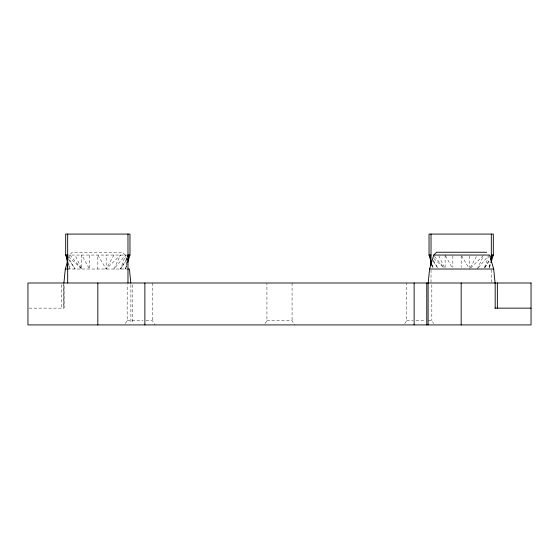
<?xml version="1.0" encoding="UTF-8"?>
<svg xmlns="http://www.w3.org/2000/svg" width="559" height="559" viewBox="0 0 559 559"><rect width="100%" height="100%" fill="white"/><g stroke="black" fill="none" stroke-linecap="round" stroke-linejoin="round"><path stroke-width="0.42" stroke-dasharray="2.79 2.1" d="M127.179 264.086L125.663 269.019L127.026 260.801M489.286 267.377L490.103 262.444M125.663 269.019L126.984 263.261M489.391 267.377L490.522 262.444M68.505 258.335L69.491 255.044L72.272 252.249L122.442 252.249L125.23 255.044L127.2 261.619M489.516 267.377L490.529 264.086M126.669 259.935L120.555 269.019L125.663 255.044L113.896 269.019L120.555 255.044L106.147 269.019L97.825 255.044L97.825 269.019M484.471 267.468L488.44 256.595M477.246 269.019L483.535 255.819M113.896 255.044L106.147 269.019L106.147 255.044M470.308 267.544L476.841 255.777M120.555 269.019L127.124 257.985M484.779 267.544L489.593 259.46M125.307 323.521L127.172 320.726L127.172 284.706M265.057 323.521L266.923 320.726L266.923 282.994M404.807 323.521L406.673 320.726L406.673 282.994M484.842 267.621L490.019 259.935M478.364 267.691L488.454 255.708M470.748 267.803L483.276 255.652M66.78 255.044L128.067 255.044M67.436 269.019L128.074 269.019M29.145 308.149L64.075 308.149L64.075 284.727M127.172 320.726L143.006 320.726M146.039 320.726L152.327 320.726L155.123 324.919M266.923 320.726L292.077 320.726L294.873 324.919M406.673 320.726L412.961 320.726M415.994 320.726L425.539 320.726M428.145 320.726L431.827 320.726L433.693 323.521M433.875 258.537L443.853 267.852M68.652 256.791L81.754 269.019L81.754 255.044L89.503 269.019L89.503 255.044M434.462 256.371L443.986 267.691M69.987 255.044L81.754 269.019L75.095 255.044M433.267 261.332L437.508 267.621M68.505 259.236L75.095 269.019L68.526 257.985M461.615 255.777L469.497 269.019M433.19 260.194L437.571 267.544M445.509 255.777L452.042 267.544M438.815 255.819L444.363 267.468M432.072 264.91L432.834 267.377M68.471 264.086L69.987 269.019L68.477 262.444M432.393 264.91L432.959 267.377M491.326 269.843L491.326 282.169M469.497 255.868L469.497 267.377M461.175 255.868L461.175 267.377M452.853 255.868L452.853 267.377M445.104 255.044L445.104 267.377M431.827 284.706L431.827 320.726M431.024 269.843L431.024 282.169M292.077 282.994L292.077 320.726M152.327 282.994L152.327 320.726M132.224 284.741L132.224 323.172M130.897 284.706L130.897 323.207M63.908 284.727L63.908 308.149M63.817 282.994L63.88 308.149M61.637 284.727L61.637 308.149"/><path stroke-width="0.84" d="M63.915 282.994L65.305 269.019L67.276 262.444M428.194 282.994L429.585 269.019L433.77 255.044L436.558 252.249L486.728 252.249M127.704 256.686L127.976 255.044L129.968 255.044L129.968 234.081L65.683 234.081L65.683 255.044L67.457 260.801M491.054 256.686L491.326 255.044L493.317 255.044L493.317 234.081L429.032 234.081L429.032 255.044L430.807 260.801M127.738 259.977L128.87 255.044M491.088 259.977L492.22 255.044M127.69 262.444L129.968 255.044M491.04 262.444L493.317 255.044M65.683 255.044L67.674 255.044M429.032 255.044L431.024 255.044M433.77 255.044L489.509 255.044L493.695 269.019L495.085 282.994M65.305 269.019L68.086 269.019M127.899 269.019L129.415 269.019L130.806 282.994M429.585 269.019L493.695 269.019M494.925 308.149L531.05 308.149M430.696 257.51L430.13 255.044L430.814 265.728M67.346 257.51L66.78 255.044L67.674 269.019M497.363 282.994L497.363 308.149M495.183 282.994L495.183 308.149M491.326 234.081L491.326 262.444M461.175 282.994L461.175 324.919M431.024 234.081L431.024 265.728M428.103 282.994L428.103 324.919M426.776 282.994L426.776 324.919M414.128 282.994L414.128 324.919M144.872 282.994L144.872 324.919M127.976 234.081L127.976 282.994M97.825 282.994L97.825 324.919M67.674 234.081L67.674 282.994M531.05 282.994L27.95 282.994L27.95 324.919L531.05 324.919L531.05 282.994"/></g></svg>
